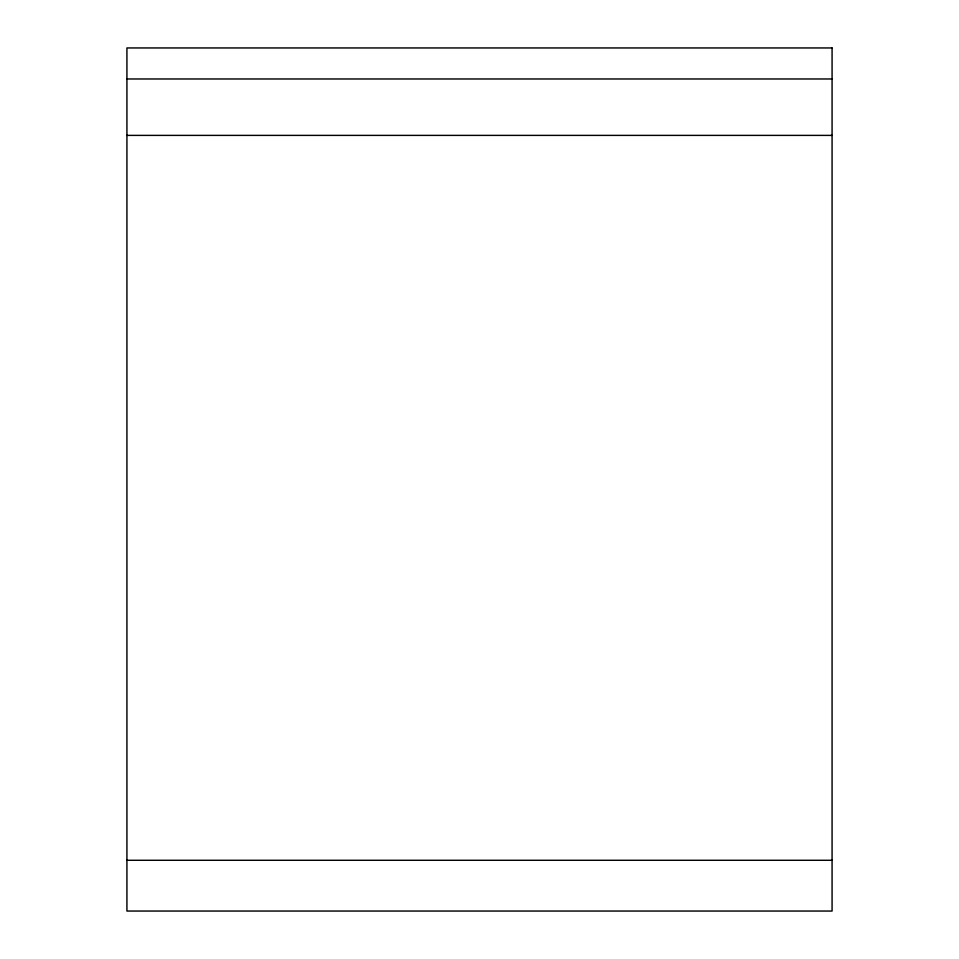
<?xml version="1.0" encoding="UTF-8"?>
<svg xmlns="http://www.w3.org/2000/svg" width="959" height="959" viewBox="0 0 959 959"><rect width="100%" height="100%" fill="white"/><g stroke="black" fill="none" stroke-linecap="round" stroke-linejoin="round"><path stroke-width="1.44" d="M126.924 78.974L832.076 78.974M126.924 135.387L832.076 135.387M126.924 860.283L832.076 860.283M832.076 47.95L126.924 47.95L126.924 911.05L832.076 911.05L832.076 47.95"/></g></svg>
